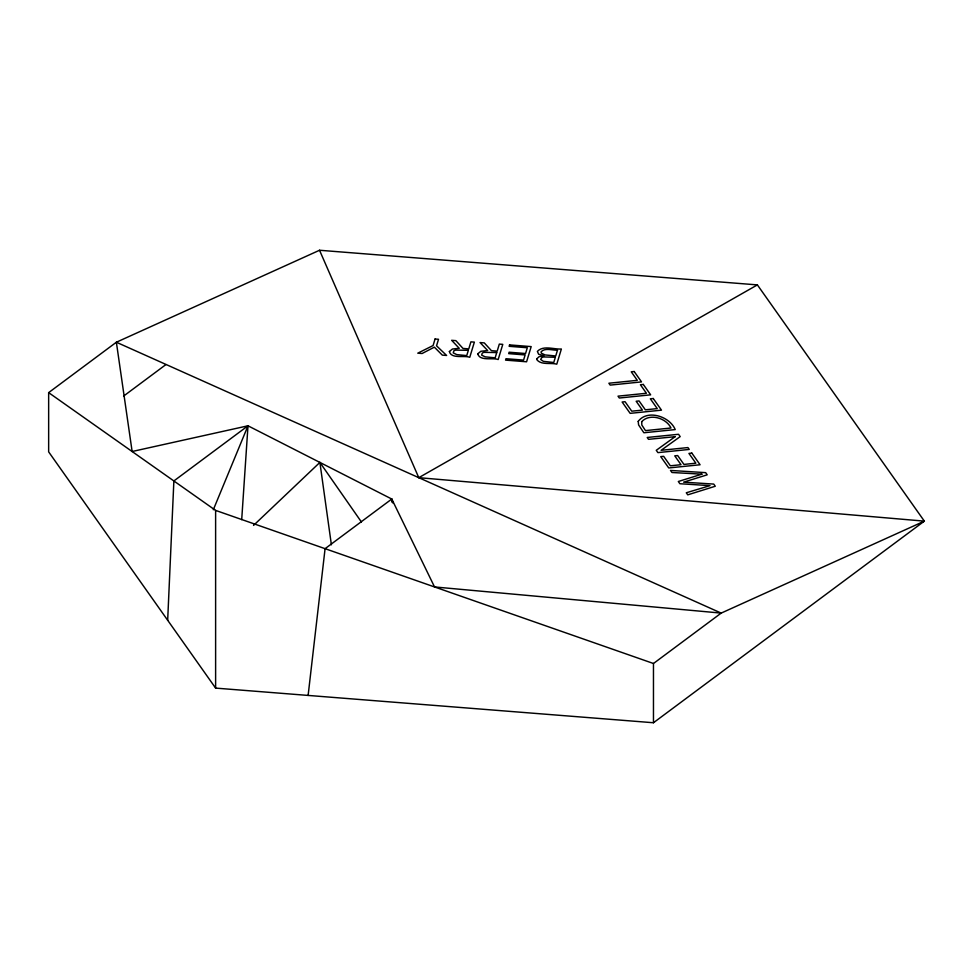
<?xml version="1.0" encoding="UTF-8"?>
<svg xmlns="http://www.w3.org/2000/svg" width="973" height="973" viewBox="0 0 973 973"><rect width="100%" height="100%" fill="white"/><g stroke="black" fill="none" stroke-linecap="round" stroke-linejoin="round"><path stroke-width="1.46" d="M167.672 620.263L173.875 480.954L247.993 425.797L391.778 499.04L434.542 586.95L721.188 613.099L924.35 521.139L757.383 284.894L319.533 250.256L116.371 342.228L48.65 392.63L48.65 451.861L215.617 688.106L653.467 722.744L924.35 521.139L418.779 477.67L319.533 250.256M241.705 519.631L247.993 425.797L132.133 451.508L116.371 342.228L721.188 613.099L653.467 663.501L653.467 722.744M308.125 695.427L325.079 548.675L391.778 499.04L393.177 503.333M213.318 509.743L247.993 425.797M253.552 525.396L319.886 462.418L361.409 521.966M123.62 396.072L165.884 364.607M418.779 477.67L757.383 284.894M48.65 392.63L215.617 510.399L653.467 663.501M319.886 462.418L331.392 544.795M391.778 499.04L391.778 502.056M215.617 510.399L215.617 688.106M638.203 421.406L638.616 424.958L643.871 432.766L675.226 429.579C669.765 416.359 647.227 409.074 638.203 421.406M536.901 358.696L536.828 359.694C541.268 365.325 550.718 362.479 556.775 364.17L561.372 349.003C554.026 349.562 543.275 344.989 537.388 351.399L538.616 354.233L543.907 355.802L539.103 356.69L536.901 358.696M449.38 351.533C451.204 359.207 464.425 355.133 469.764 357.286L474.362 342.119L470.908 341.839L468.767 348.893L463.014 348.443L455.863 340.647L451.642 340.319L459.232 348.298L452.409 349.039L449.38 351.533M477.792 353.783C479.628 361.457 492.849 357.383 498.176 359.536L502.773 344.369L499.319 344.089L497.191 351.144L491.438 350.681L484.274 342.897L480.054 342.569L487.655 350.535L480.832 351.289L477.792 353.783M641.706 421.71L641.815 425.006L645.476 430.613L670.981 428.011C666.213 417.904 649.514 413.014 641.706 421.71M435.065 339.005L433.082 345.549L417.77 353.175L422.087 353.515L434.359 347.154L442.301 355.121L446.619 355.461L436.536 345.816L438.519 339.285L435.065 339.005M468.341 350.304L466.736 355.607L456.763 354.61L453.236 352.883L453.856 350.815L455.498 350.098L468.341 350.304M496.753 352.554L495.148 357.845L485.174 356.848L481.647 355.121L482.28 353.065L483.922 352.348L496.753 352.554M509.572 344.904L509.147 346.315L527.305 347.75L525.566 353.515L509.122 352.214L508.697 353.637L525.128 354.938L523.571 360.095L505.984 358.709L505.559 360.119L526.588 361.786L531.185 346.607L509.572 344.904M555.34 357.261L553.759 362.491L543.36 361.348L540.696 359.499L541.681 357.638L543.542 356.933L555.34 357.261M557.493 350.146L555.729 355.972L545.075 354.938L541.243 353.138L541.097 351.788C545.05 347.458 552.445 350.475 557.493 350.146M675.116 436.682L656.264 450.304L657.906 452.627L689.249 449.429L687.935 447.568L661.105 450.304L680.188 436.609L678.546 434.286L647.203 437.473L648.517 439.334L675.116 436.682M701.898 474.167L678.315 481.501L679.884 483.727L710.01 485.649L686.281 492.776L687.753 494.843L715.277 486.245L713.744 484.08L683.618 482.158L707.201 474.824L705.668 472.647L670.494 470.433L671.954 472.501L701.898 474.167M634.177 371.504L631.258 371.808L637.291 380.334L608.867 383.228L610.18 385.101L641.523 381.903L634.177 371.504M643.311 384.432L640.392 384.736L646.425 393.262L618.001 396.157L619.315 398.018L650.657 394.831L643.311 384.432M653.26 398.504L650.329 398.796L657.261 408.599L645.354 409.815L639.079 400.937L636.16 401.241L642.423 410.107L631.757 411.19L625.055 401.703L622.124 402.007L630.151 413.355L661.494 410.156L653.26 398.504M691.852 453.102L688.92 453.406L695.853 463.197L683.946 464.413L677.67 455.546L674.751 455.838L681.015 464.705L670.348 465.799L663.647 456.313L660.716 456.605L668.743 467.952L700.086 464.766L691.852 453.102"/></g></svg>
